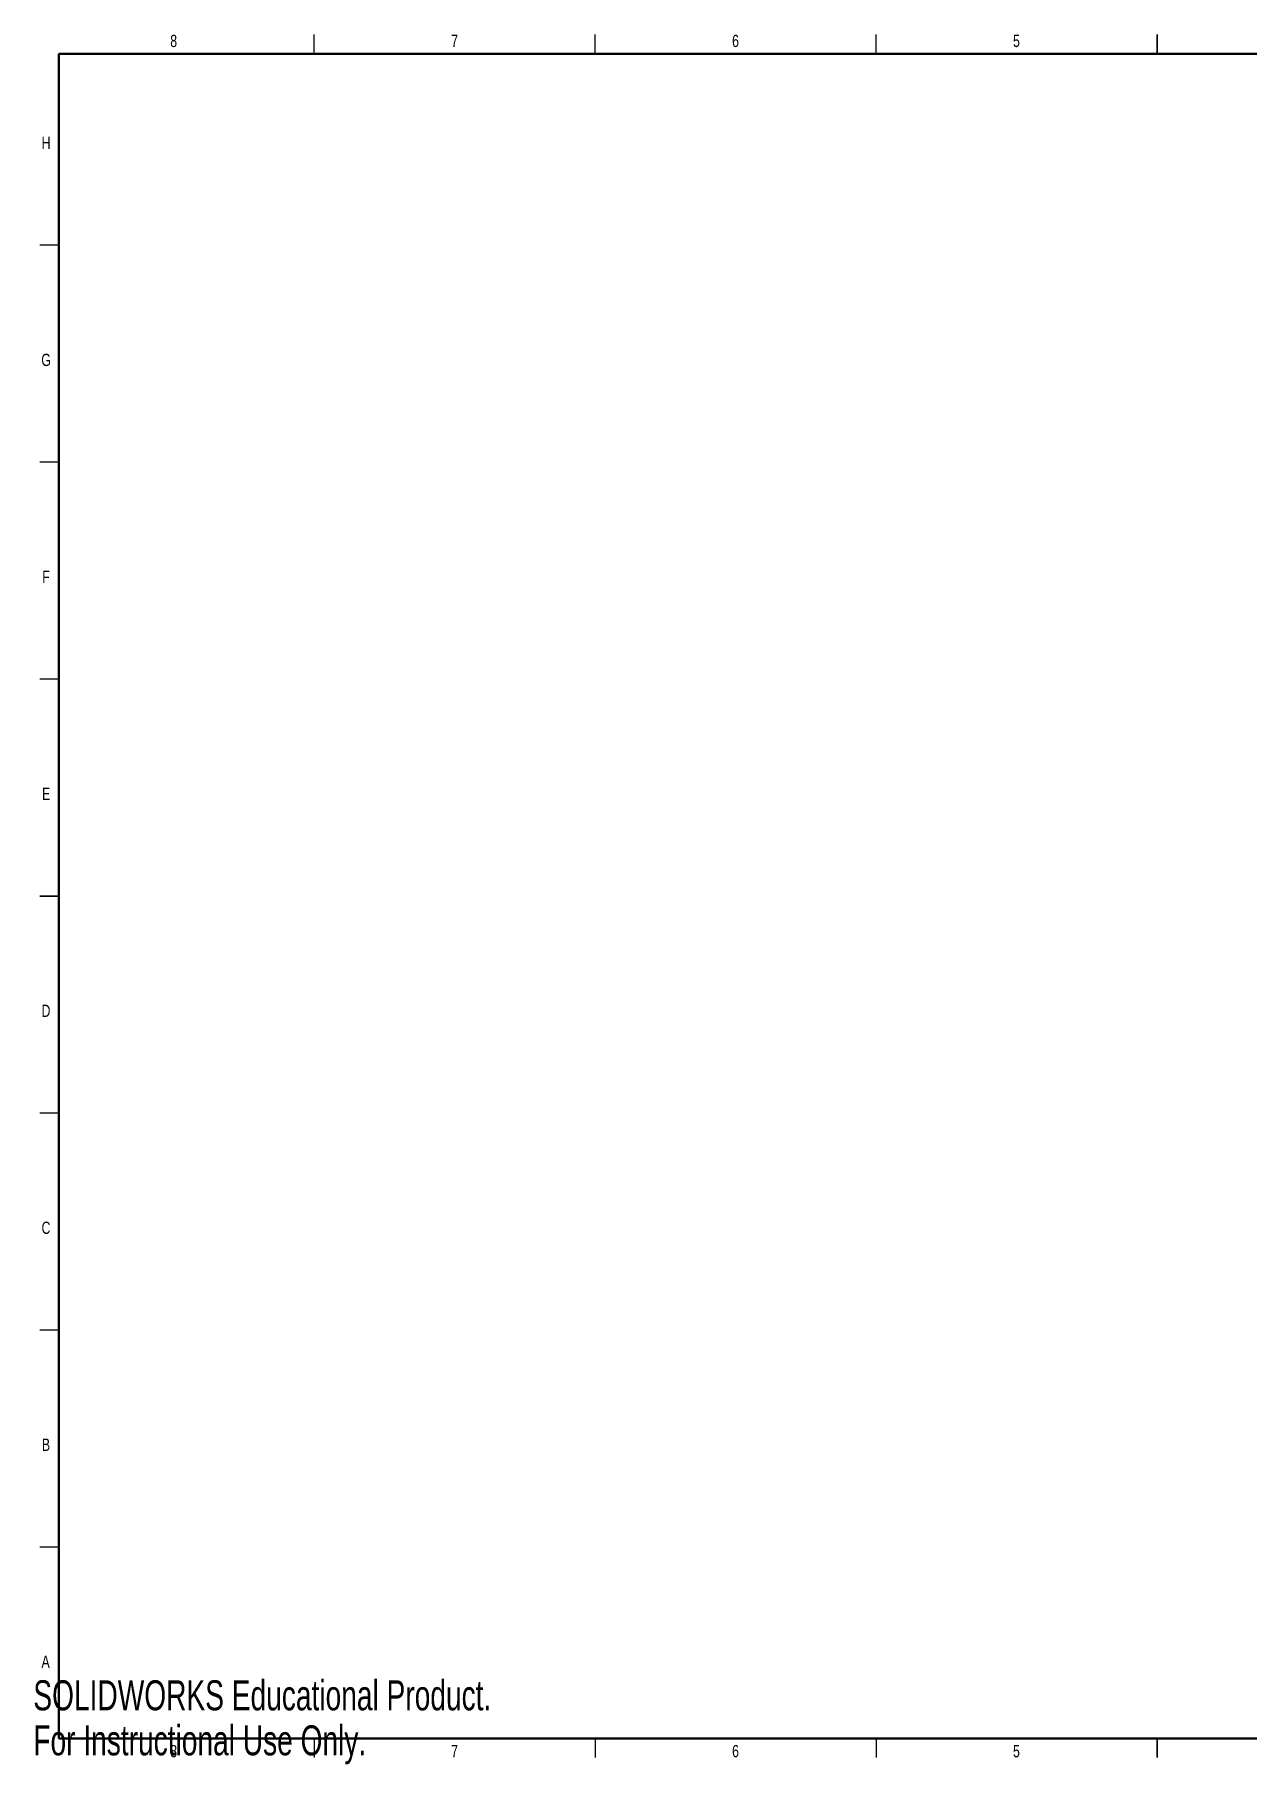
# Model space of a CAD drawing. Header units: millimetres. Extents: x 1 to 2218, y 0 to 860.
# Drawn here: x 1 to 604, y 0 to 860 of the extents above; entities that cross this region are included whole.
import ezdxf

# ---------------------------------------------------------------- set-up
doc = ezdxf.new("R2010")
doc.units = ezdxf.units.MM
doc.styles.add('SLDTEXTSTYLE0', font='TXT', dxfattribs={"width": 0.75})
doc.styles.add('SLDTEXTSTYLE3', font='TXT', dxfattribs={"width": 0.7})

msp = doc.modelspace()

# ---------------------------------------------------------------- linework, layer by layer
at = {"color": 7, "linetype": 'Continuous', "lineweight": 25}
for p, q in [((139.7, 850.9), (139.7, 860.425)), ((279.4, 850.9), (279.4, 860.425)), ((419.1, 850.9), (419.1, 860.425)), ((558.8, 860.425), (558.8, 850.9)), ((558.8, 850.9), (558.8, 860.425)), ((12.7, 755.65), (3.175, 755.65)), ((12.7, 647.7), (3.175, 647.7)), ((12.7, 539.75), (3.175, 539.75)), ((3.175, 431.8), (12.7, 431.8)), ((12.7, 431.8), (3.175, 431.8)), ((12.7, 323.85), (3.175, 323.85)), ((12.7, 215.9), (3.175, 215.9)), ((12.7, 107.95), (3.175, 107.95)), ((139.7, 12.7), (139.7, 3.175)), ((279.4, 12.7), (279.4, 3.175)), ((419.1, 12.7), (419.1, 3.175)), ((558.8, 3.175), (558.8, 12.7)), ((558.8, 12.7), (558.8, 3.175))]:
    msp.add_line(p, q, dxfattribs=at)
at = {"color": 7, "linetype": 'Continuous', "lineweight": 50}
for p, q in [((12.7, 12.7), (12.7, 850.9)), ((12.7, 850.9), (1104.9, 850.9)), ((1104.9, 12.7), (12.7, 12.7))]:
    msp.add_line(p, q, dxfattribs=at)

# ---------------------------------------------------------------- texts
at = {"color": 7, "linetype": 'Continuous', "lineweight": 0, "char_height": 6.096, "attachment_point": 2, "style": 'SLDTEXTSTYLE0'}
for s, insert in [('8', (69.789, 860.364)), ('7', (209.489, 860.364)), ('6', (349.189, 860.364)), ('5', (488.889, 860.364)), ('H', (6.335, 809.601)), ('G', (6.331, 701.651)), ('F', (6.287, 593.701)), ('E', (6.361, 485.751)), ('D', (6.28, 377.801)), ('C', (6.287, 269.851)), ('B', (6.303, 161.901)), ('A', (6.107, 53.951)), ('8', (69.789, 9.464)), ('7', (209.489, 9.464)), ('6', (349.189, 9.464)), ('5', (488.889, 9.464))]:
    msp.add_mtext(s, dxfattribs=dict(at, insert=insert))
at = {"color": 7, "linetype": 'Continuous', "char_height": 14.94028, "attachment_point": 1, "style": 'SLDTEXTSTYLE3'}
for s, insert in [('SOLIDWORKS Educational Product.', (0, 41.669)), ('For Instructional Use Only.', (0, 19.259))]:
    msp.add_mtext(s, dxfattribs=dict(at, insert=insert))

doc.saveas('drawing.dxf')
